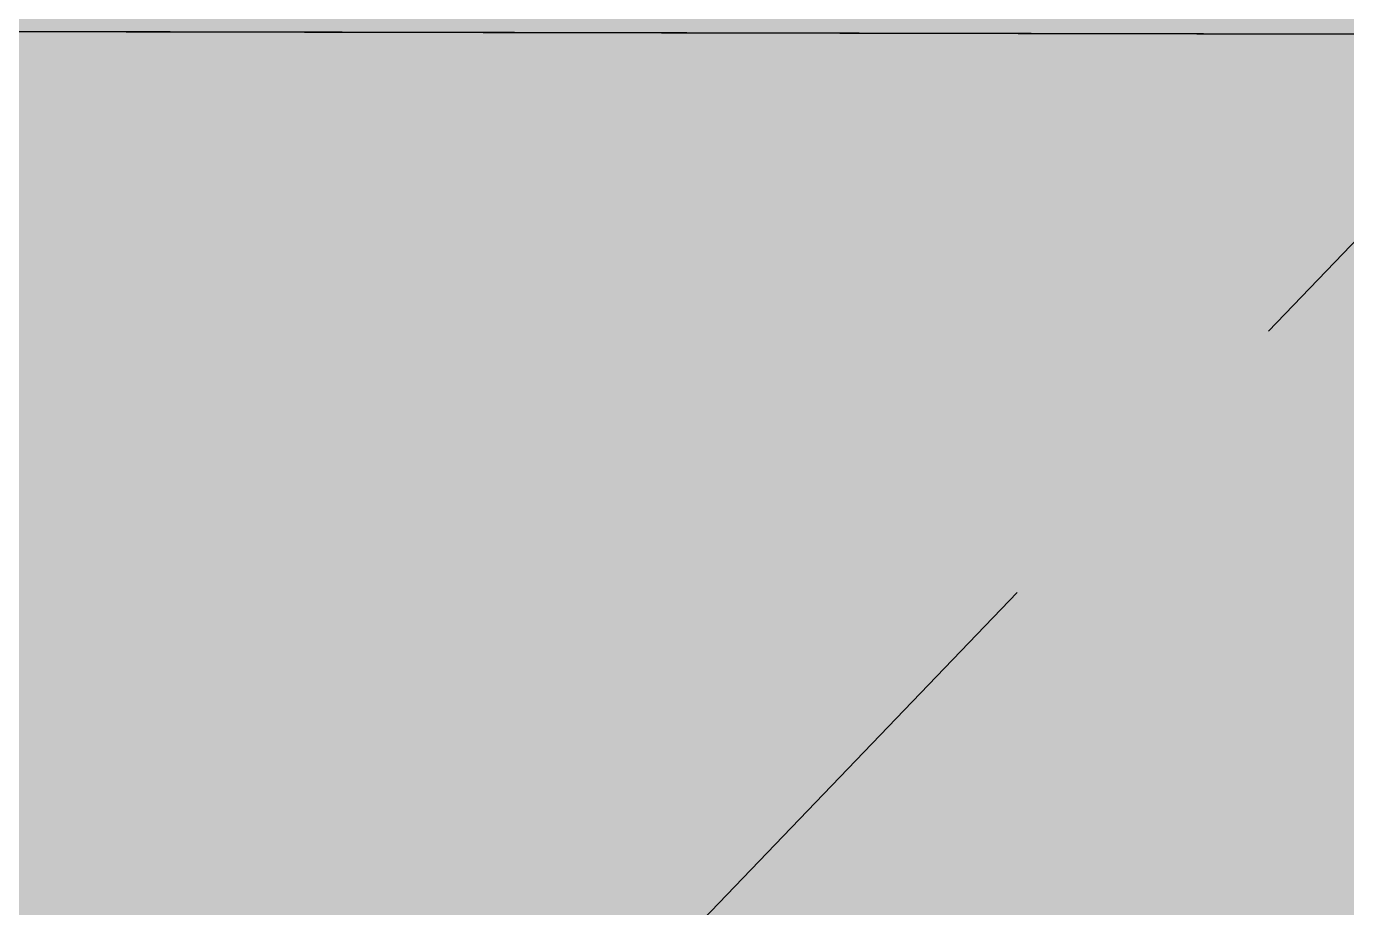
# Model space of a CAD drawing. Extents: x 327443 to 331974, y 6141950 to 6143778.
# Drawn here: x 329725.77 to 329748.53, y 6142725.67 to 6142740.86 of the extents above; entities that cross this region are included whole.
import ezdxf

# ---------------------------------------------------------------- set-up
doc = ezdxf.new("R2010")
doc.units = 0
doc.header["$LTSCALE"] = 5
doc.linetypes.add('foc-ACCESSROAD', pattern=[3.75, 2.5, -1.25])
for name, color, linetype in [('C-AR', 13, 'foc-ACCESSROAD'), ('P-BUFFER-H 30m', 51, 'Continuous'), ('P-PROPOSED', 10, 'Continuous'), ('P-PROPOSED-H', 21, 'Continuous')]:
    doc.layers.add(name, color=color, linetype=linetype)
doc.layers.add('P-EXISTINGDISPO', color=175, linetype='Continuous', plot=False)

msp = doc.modelspace()

# ---------------------------------------------------------------- hatches: boundary and pattern name
at = {"layer": 'P-BUFFER-H 30m'}
h = msp.add_hatch(color=256, dxfattribs=at)
h.dxf.hatch_style = 1
edge = h.paths.add_edge_path()
edge.add_line((329824.351, 6142785.985), (329846.296, 6142772.157))
edge.add_line((329846.296, 6142772.157), (330173.096, 6142626.773))
edge.add_line((330173.096, 6142626.773), (330458.628, 6142615.863))
edge.add_arc((330457.483, 6142585.889), 29.995, -2.1882, 87.8118, ccw=False)
edge.add_line((330487.456, 6142584.744), (330486.693, 6142564.761))
edge.add_arc((330456.719, 6142565.907), 29.995, 267.8118, 357.8118, ccw=False)
edge.add_line((330455.574, 6142535.933), (330160.425, 6142547.211))
edge.add_arc((330161.57, 6142577.184), 29.995, 246.0171, 267.8118, ccw=False)
edge.add_line((330149.378, 6142549.778), (329810.497, 6142700.537))
edge.add_arc((329822.689, 6142727.943), 29.995, 237.7849, 246.0171, ccw=False)
edge.add_line((329806.699, 6142702.565), (329793.879, 6142710.643))
edge.add_line((329793.879, 6142710.643), (329661.545, 6142710.899))
edge.add_arc((329661.604, 6142740.895), 29.995, 183.2644, 269.8889, ccw=False)
edge.add_line((329631.657, 6142739.186), (329630.516, 6142759.186))
edge.add_arc((329660.463, 6142760.894), 29.995, 89.8889, 183.2644, ccw=False)
edge.add_line((329660.521, 6142790.889), (329808.418, 6142790.602))
edge.add_arc((329808.36, 6142760.607), 29.995, 57.7849, 89.8889, ccw=False)
at = {"layer": 'P-PROPOSED-H'}
h = msp.add_hatch(color=256, dxfattribs=at)
h.dxf.hatch_style = 1
h.paths.add_polyline_path([(329808.36, 6142760.607), (329832.132, 6142745.628), (330166.18, 6142597.02), (330457.483, 6142585.889), (330456.719, 6142565.907), (330161.57, 6142577.184), (329822.689, 6142727.943), (329802.568, 6142740.621), (329661.604, 6142740.895), (329660.463, 6142760.894)])

# ---------------------------------------------------------------- linework, layer by layer
at = {"layer": 'C-AR', "flags": 128}
msp.add_lwpolyline([(329622.504, 6142005.358), (329622.519, 6142006.441), (329626.554, 6142251.301), (329627.806, 6142640.214), (329673.776, 6142688.076), (329743.57, 6142760.71), (329767.96, 6142786.08), (329785.231, 6142775.191), (329757.986, 6142746.851), (329688.195, 6142674.221), (329647.777, 6142632.139), (329646.55, 6142251.104), (329642.514, 6142006.14), (329642.493, 6142004.606)], dxfattribs=at)
at = {"layer": 'P-EXISTINGDISPO', "flags": 128}
msp.add_lwpolyline([(329724.412, 6142740.773), (329752.093, 6142740.719), (329771.279, 6142760.679), (329743.592, 6142760.733)], close=True, dxfattribs=at)
at = {"layer": 'P-PROPOSED', "flags": 128}
msp.add_lwpolyline([(329808.36, 6142760.607), (329832.132, 6142745.628), (330166.18, 6142597.02), (330457.483, 6142585.889), (330456.719, 6142565.907), (330161.57, 6142577.184), (329822.689, 6142727.943), (329802.568, 6142740.621), (329661.604, 6142740.895), (329660.463, 6142760.894)], close=True, dxfattribs=at)

doc.saveas('drawing.dxf')
